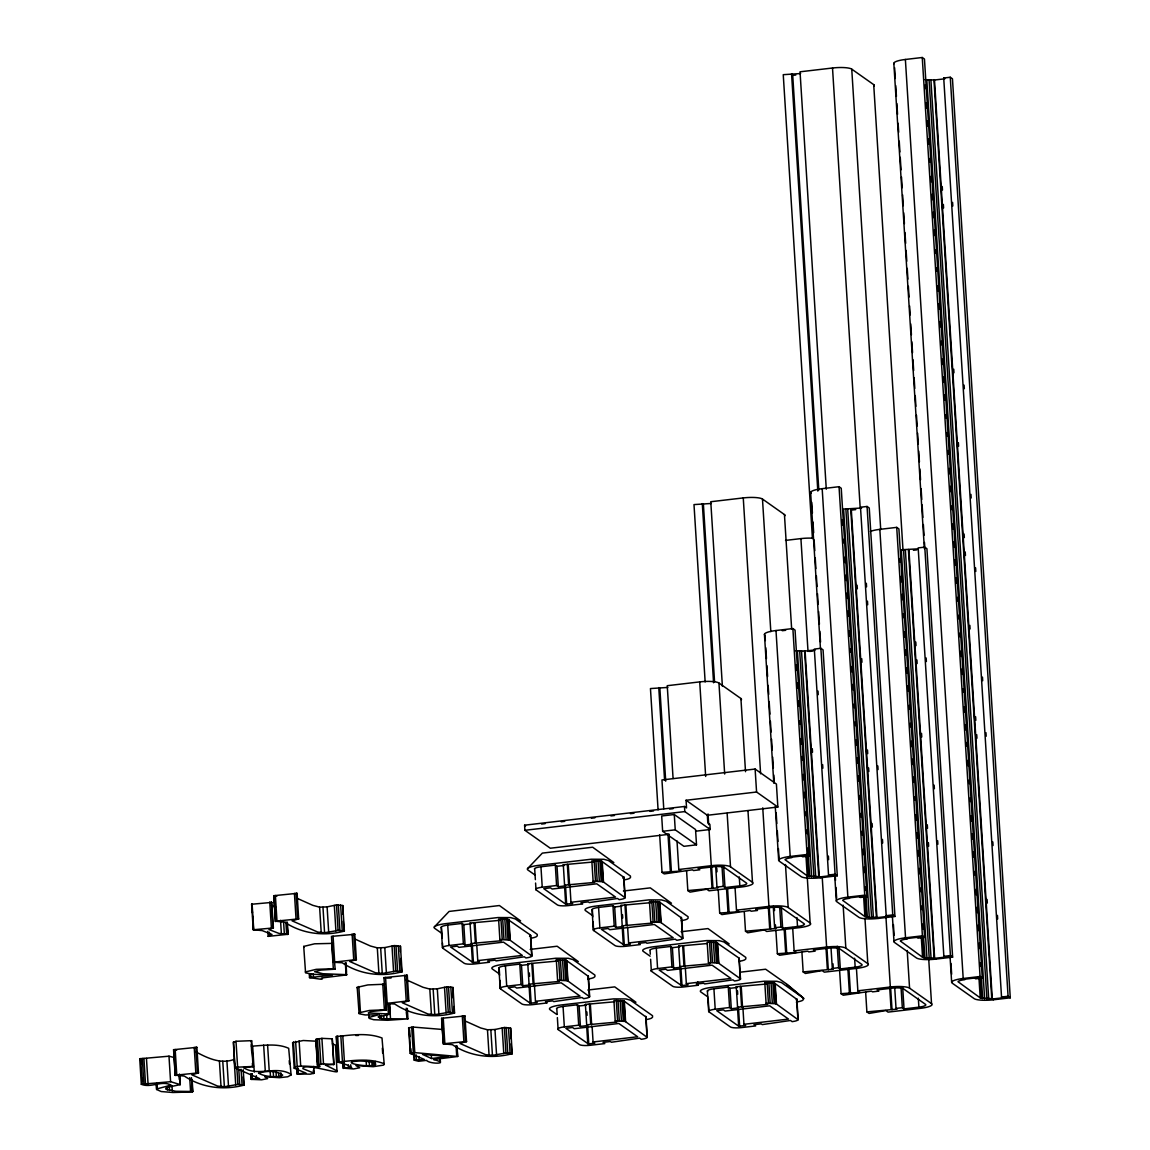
<?xml version="1.0" encoding="UTF-8"?>
<svg xmlns="http://www.w3.org/2000/svg" width="1150" height="1150" viewBox="0 0 1150 1150"><rect width="100%" height="100%" fill="white"/><g stroke="black" fill="none" stroke-linecap="round" stroke-linejoin="round"><path stroke-width="1.5" d="M368.632 1014.084L369.207 1018.368L373.721 1019.734L387.607 1020.28L407.934 1018.886L381.512 1018.727L378.134 1016.916L390.31 1014.099L368.316 1012.949L370.803 1011.526L386.285 1009.973L386.041 1002.929M243.211 1069.73L244.174 1085.054C224.121 1090.502 201.954 1087.957 184.359 1076.069L175.174 1075.221L173.564 1049.691L196.894 1047.334L195.601 1047.909M244.174 1085.054L237.892 1084.421L224.379 1086.75L217.58 1086.074L191.892 1074.833L198.504 1072.864L175.174 1075.221M297.146 898.322L312.8 905.337L319.614 907.163L327.103 906.904L336.49 904.892L342.772 905.524L344.382 931.054C324.329 936.503 302.162 933.973 284.553 922.084L275.368 921.222L273.772 895.692L297.103 893.334L295.809 893.924M344.382 931.054L338.1 930.422L324.573 932.751L317.774 932.075L292.1 920.848L298.713 918.864L275.368 921.222M354.761 934.303L331.459 936.387L333.227 962.262L342.24 962.766C359.849 974.654 382.016 977.198 402.069 971.75L400.459 946.22L394.177 945.587L384.79 947.586L377.301 947.844L370.487 946.033L354.832 939.004M402.069 971.75L395.772 971.117L382.26 973.446L375.461 972.771L349.787 961.529L356.385 959.56L333.227 962.262M405.777 979.556L422.999 987.275L429.812 989.086L437.302 988.827L446.674 986.829L452.971 987.462L454.581 1012.992C434.513 1018.44 412.347 1015.896 394.752 1004.008L385.724 1003.504L383.956 977.629L407.287 975.272L405.993 975.847M454.581 1012.992L448.284 1012.359L434.772 1014.688L427.973 1014.012L402.299 1002.771L408.897 1000.802L385.724 1003.504M465.003 1020.927L480.657 1027.956L487.471 1029.767L494.974 1029.509L504.347 1027.496L510.629 1028.129L512.239 1053.659C492.186 1059.121 470.019 1056.577 452.424 1044.689L443.239 1043.826L441.629 1018.296L464.959 1015.939L463.666 1016.528M512.239 1053.659L505.957 1053.026L492.444 1055.369L485.645 1054.679L459.957 1043.453L466.569 1041.469L443.239 1043.826M314.194 1073.194L302.881 1068.681L302.996 1067.818C308.574 1062.586 359.95 1081.288 325.306 1065.044L333.989 1064.397L332.249 1038.824L321.899 1038.349L315.79 1039.557L317.4 1065.087C329.504 1069.788 295.794 1063.003 294.228 1068.221L306.029 1073.122L297.045 1073.856L310.098 1074.172L314.194 1073.194L313.763 1066.381M531.947 955.981L530.624 935.18L507.711 919.353L498.597 919.152L499.876 939.579L501.515 940.729L471.356 943.474L470.062 923.048L500.236 920.302M441.543 933.167L434.671 928.323A15.683 3.263 -3.6 0 1 445.668 923.651L498.036 917.542L510.629 917.599L515.258 918.893L537.223 934.375C538.602 937.279 532.838 937.652 530.869 938.328M499.244 973.863L492.387 969.019A15.683 3.263 -3.6 0 1 503.369 964.347L555.738 958.252L568.33 958.295L572.959 959.589L594.924 975.085C596.246 978.161 590.122 978.406 588.024 979.139M534.764 874.834L527.908 870.004A15.683 3.263 -3.6 0 1 538.89 865.318L591.258 859.223L603.851 859.28L608.479 860.559L630.444 876.056C631.824 878.974 626.074 879.319 624.091 880.009M535.584 883.042L536.001 889.841L557.419 904.949A8.884 1.854 -3.6 0 0 568.316 905.596L582.676 903.914L580.966 902.707L588.268 901.859L589.289 902.577L617.536 898.481L619.174 899.631L621.776 899.199A8.884 1.854 -3.6 0 0 625.154 897.762L603.117 881.734L593.113 881.245L591.819 860.833L601.824 861.321L623.861 877.335A8.884 1.854 -3.6 0 1 622.768 878.083M613.884 1001.851L585.393 1004.396L586.687 1024.822L616.846 1022.077L615.221 1020.927L613.928 1000.5L623.933 1000.989L645.969 1017.003A8.884 1.854 -3.6 0 1 645.754 1017.261M592.408 915.501L585.551 910.656A15.683 3.263 -3.6 0 1 596.534 905.984L648.902 899.875L661.494 899.932L666.123 901.226L688.088 916.723C689.411 919.799 683.287 920.043 681.188 920.776M697.806 981.87L698.021 985.277L696.311 984.069L703.613 983.221L704.648 983.94L732.895 979.843L734.534 980.993L737.136 980.562A8.884 1.854 -3.6 0 0 740.499 979.124L739.206 958.223L716.277 942.396L707.178 942.195L708.457 962.607L710.096 963.772L679.923 966.503L678.644 946.091L707.135 943.546M650.124 956.196L643.253 951.366A15.683 3.263 -3.6 0 1 654.235 946.68L706.617 940.585L719.21 940.643L723.839 941.922L745.804 957.418C747.169 960.509 740.959 960.739 738.904 961.472M740.471 972.167L765.627 969.22L787.204 984.414L803.419 998.071C804.698 1001.176 798.503 1001.42 796.361 1002.153M708.127 998.243L708.989 1011.856L730.408 1026.964A8.884 1.854 -3.6 0 0 741.29 1027.611L755.651 1025.929L753.94 1024.707L761.242 1023.859L762.263 1024.592L790.51 1020.481L792.149 1021.646L794.751 1021.2A8.884 1.854 -3.6 0 0 798.129 1019.762L776.092 1003.749L766.087 1003.26L764.807 982.833L774.798 983.322L796.849 999.35A8.884 1.854 -3.6 0 1 796.246 999.853M192.122 1079.577L192.869 1091.494L191.533 1091.968L172.946 1092.5L161.173 1091.537L156.63 1089.496L156.486 1083.818M251.246 1079.361L259.699 1078.671L234.931 1067.89L233.335 1042.36L235.994 1041.282L251.419 1040.678L253.417 1066.438L243.556 1067.646C257.6 1076.918 275.482 1065.547 290.289 1073.841L291.094 1074.934L287.787 1076.774L279.407 1077.694L264.73 1076.759L267.619 1078.614L261.582 1079.807L251.246 1079.361L250.801 1074.201M234.931 1067.89L233.536 1041.771M375.475 1064.771L375.331 1063.621L371.953 1062.298A27.399 5.692 -3.6 0 0 360.051 1060.99C335.671 1061.967 369.308 1068.106 375.475 1064.771L375.259 1061.378M343.447 1068.163L353.596 1068.954L359.706 1067.761L355.925 1065.561L373.175 1066.682L383.424 1065.144L384.215 1064.383L382.001 1037.99C367.482 1032.441 351.066 1035.057 336.174 1036.567L337.784 1062.097L346.509 1064.713L351.785 1067.804L343.447 1068.163L343.131 1063.06M434.326 926.958L449.104 911.432L499.416 905.539L520.605 920.891M527.548 868.638L542.34 853.113L592.652 847.219L613.841 862.572M317.4 1065.087L323.509 1063.879L333.989 1064.397M294.228 1068.221L292.618 1042.691L303.255 1040.506L316.092 1041.196M337.784 1062.097C352.676 1060.587 369.092 1057.971 383.611 1063.52L384.215 1064.383M342.772 905.524L342.873 914.379M400.459 946.22L400.344 951.654M452.971 987.462L453.172 998.013M510.629 1028.129L510.844 1038.68M413.799 1053.386L414.23 1060.185L424.321 1059.423L410.248 1053.371L408.638 1027.841L413.181 1027.079L443.152 1029.523M410.248 1053.371L414.776 1052.609L457.686 1056.491L433.536 1059.524C450.915 1064.038 429.597 1064.368 426.621 1060.358L418.557 1061.263L414.23 1060.185M346.164 962.766L346.553 974.913L322.546 977.874L321.396 978.219L322.446 978.822L320.534 979.196L309.508 977.629L309.293 974.223M368.848 1017.477L378.134 1014.904L365.154 1014.947L359.102 1013.739L357.19 987.333L367.856 984.917L384.862 984.213M156.803 1088.921L171.149 1085.111C161.503 1080.023 151.182 1088.36 141.321 1084.292L139.725 1058.762L168.978 1056.189L173.65 1057.382M358.8 1012.863L369.466 1010.447L386.457 1009.729M309.508 977.629L332.494 975.099L313.03 974.28L305.569 972.857L303.715 946.421L314.611 943.805L333.399 943.359M305.325 971.951L316.221 969.335L333.327 968.731L335.153 969.177L320.793 970.083L314.597 971.678L322.906 973.719L346.912 974.668M288.075 934.274L268.166 936.373L271.989 934.461L262.214 930.594L253.244 929.775L251.634 904.245L271.759 902.419L273.369 927.949L269.014 929.574L279.033 933.441L288.075 934.274L287.327 922.357M253.244 929.775L273.369 927.949M281.031 1076.184L282.684 1075.106C275.928 1070.276 266.225 1070.866 258.534 1073.151C264.831 1076.731 273.643 1077.248 281.031 1076.184L280.816 1072.777M384.689 984.443L382.447 984.932M251.002 1041.196L251.807 1040.908M179.63 1074.416L180.277 1084.622L168.015 1087.181L165.787 1088.259L165.959 1089.266L175.849 1091.278L192.869 1091.494M141.321 1084.292L170.588 1081.704L180.277 1084.622M270.164 902.779L271.759 902.419M645.653 1019.791C647.752 1019.058 653.861 1018.799 652.553 1015.723L630.588 1000.241L625.959 998.947L613.367 998.89L560.999 1004.999A15.683 3.263 -3.6 0 0 550.002 1009.671L556.873 1014.516M235.146 1067.286L253.417 1066.438M195.385 1051.603C207.144 1057.957 220.642 1064.512 234.111 1059.423L235.721 1084.939M251.376 1046.184C263.494 1045.537 277.049 1043.064 288.679 1048.311L291.094 1074.934M671.485 903.239L650.296 887.872L623.386 891.02M578.321 961.601L557.132 946.234L530.222 949.397M729.186 943.934L707.997 928.582L681.087 931.73M635.936 1002.239L614.747 986.887L587.851 990.035M786.816 984.587L803.85 998.502M431.523 1058.517L448.054 1056.491L422.481 1054.392L431.523 1058.517L431.308 1055.111M903.023 550.404L873.712 84.64L851.747 69.144A15.683 3.263 -3.6 0 0 832.514 68.008L800.041 71.803L826.289 489.21M893.981 63.753A15.683 3.263 -3.6 0 1 905.381 59.469L922.257 57.5L924.456 59.052L982.273 978.046L975.717 978.822L974.625 978.046M800.63 73.542L783.251 74.678L812.446 538.66M792.35 75.426L795.814 75.009M1002.628 997.798L1001.535 997.021L943.719 78.028L950.259 77.251L952.459 78.804L1010.275 997.812L993.413 999.781A15.683 3.263 -3.6 0 1 974.179 998.646L952.214 983.149A15.683 3.263 -3.6 0 1 963.197 978.477L980.073 976.508L982.273 978.046M924.859 79.666L934.49 80.011L944.811 78.804L943.719 78.028M784.875 515.804A15.683 3.263 -3.6 0 0 784.444 514.553L762.479 499.057A15.683 3.263 -3.6 0 0 743.259 497.921L710.772 501.731L722.387 686.248M811.181 493.364A15.683 3.263 -3.6 0 1 822.178 488.678L839.04 486.709L841.239 488.261L866.942 896.698L860.387 897.474L859.294 896.698M711.376 503.456L693.996 504.591L705.151 681.95M887.297 916.449L886.204 915.673L860.502 507.236L867.057 506.46L869.256 508.012L894.944 916.464L878.083 918.433A15.683 3.263 -3.6 0 1 858.849 917.298L836.884 901.801A15.683 3.263 -3.6 0 1 847.866 897.129L864.742 895.16L866.942 896.698M878.083 918.433L876.429 917.269L869.299 917.513L843.597 509.062L861.609 508.012L860.502 507.236M852.38 509.982L855.758 509.594M785.536 540.399L800.917 538.602A15.683 3.263 -3.6 0 1 812.806 538.2M870.363 531.458A15.683 3.263 -3.6 0 1 879.836 529.359L896.712 527.376L898.912 528.928L924.6 937.379L918.059 938.141L916.952 937.365M944.969 957.131L943.863 956.354L918.174 547.903L924.715 547.141L926.914 548.694L952.617 957.131L935.741 959.114L934.087 957.95L926.958 958.18L901.269 549.743L917.556 548.881M913.416 550.275L916.794 549.872M765.339 640.593L764.994 635.202A15.683 3.263 -3.6 0 1 775.991 630.531L792.867 628.561L795.053 630.114L809.269 856.031L802.729 856.793L801.622 856.017M782.244 630.703L785.694 630.301M809.269 856.031L807.07 854.479L790.208 856.448A15.683 3.263 -3.6 0 0 779.211 861.134L801.176 876.631A15.683 3.263 -3.6 0 0 820.41 877.766L837.286 875.783L823.069 649.865L820.87 648.312L814.329 649.074L828.532 875.006L829.639 875.783M795.469 650.727L805.101 651.058L815.422 649.851M809.571 651.446L812.949 651.044M741.348 699.775A15.683 3.263 -3.6 0 0 740.916 698.524L718.951 683.028A15.683 3.263 -3.6 0 0 699.717 681.893L667.244 685.702L673.081 778.492M667.834 687.427L650.454 688.562L658.087 809.902M669.343 834.282L550.304 848.226L524.903 830.3L524.587 825.197L684.48 806.481L686.536 807.932L686.061 800.271L707.336 815.278L777.846 807.027L776.408 784.056L755.119 769.048L661.954 779.959L663.766 808.881M686.061 800.271L756.571 792.019L777.846 807.027M541.607 824.061L545.158 823.644M561.143 821.761L564.693 821.344M591.344 818.225L594.895 817.808M610.894 815.939L614.445 815.523M630.43 813.654L633.995 813.237M649.98 811.368L653.531 810.951M669.516 809.083L673.081 808.666M524.903 830.3L684.811 811.584L710.211 829.495L709.881 824.392L707.825 822.94L707.336 815.278M674.274 814.516L661.681 815.982L662.644 831.306L683.934 846.314L696.512 844.833L695.549 829.524L674.274 814.516L675.237 829.826L696.512 844.833M662.644 831.306L675.237 829.826M695.994 831.163L710.211 829.495M535.368 879.635L534.721 869.429A8.884 1.854 -3.6 0 1 540.946 866.769L555.306 865.102L557.017 866.309L564.319 865.447L563.299 864.728L564.578 885.141L565.613 885.874L558.311 886.722L556.586 885.514L542.239 887.196A8.884 1.854 -3.6 0 0 536.001 889.841M563.299 864.728L593.457 861.982M677.005 840.952L678.802 869.501L711.289 865.691A15.683 3.263 -3.6 0 1 730.509 866.827L752.488 882.323A15.683 3.263 -3.6 0 1 741.491 886.995L709.004 890.804L706.804 889.252L690.029 892.127L687.829 890.574L686.593 870.938M659.669 834.886L662.026 872.361L681.001 871.053L678.802 869.501M791.301 857.224L808.177 855.255M564.578 885.141L594.751 882.409L593.113 881.245M570.975 902.29L615.552 897.072L596.735 883.804L552.173 889.022L550.447 887.814L543.777 888.677L565.685 904.159L572.7 903.512L570.975 902.29L569.911 885.27M687.829 890.574L718.003 887.829L716.982 887.11L715.631 865.691M716.982 887.11L723.278 886.363L724.989 887.57L739.838 885.831A9.416 1.955 -3.6 0 0 746.436 883.027L724.471 867.531A9.416 1.955 -3.6 0 0 712.928 866.856L698.079 868.595L699.789 869.803L693.493 870.55L692.473 869.817L664.226 873.914L662.026 872.361M828.532 875.006L835.087 874.23L837.286 875.783M836.179 875.006L819.318 876.99L805.101 651.058M442.132 937.954L441.499 927.748A8.884 1.854 -3.6 0 1 447.724 925.103L462.07 923.421L463.795 924.629L471.098 923.781L470.062 923.048M592.796 916.895L592.365 910.081A8.884 1.854 -3.6 0 1 598.589 907.436L612.95 905.754L614.661 906.962L621.963 906.114L620.942 905.381L622.222 925.807L623.257 926.526L615.954 927.389L614.229 926.181L599.883 927.863A8.884 1.854 -3.6 0 0 593.644 930.508L593.113 921.998M620.942 905.381L651.101 902.635M735.008 886.88L736.474 910.167L768.947 906.372A15.683 3.263 -3.6 0 1 788.181 907.508L810.146 923.004A15.683 3.263 -3.6 0 1 799.164 927.676L766.676 931.471L764.477 929.933L747.701 932.794L745.502 931.241L744.266 911.548M718.218 889.755L719.684 913.042L738.659 911.72L736.474 910.167M848.973 897.906L865.835 895.922M442.463 943.057L442.779 948.175A8.884 1.854 -3.6 0 1 449.003 945.516L463.364 943.834L465.074 945.056L472.377 944.193L471.356 943.474M622.222 925.807L652.395 923.062L650.756 921.912L649.462 901.485L659.467 901.974L681.504 918.002A8.884 1.854 -3.6 0 1 681.289 918.246M477.753 960.624L522.316 955.406L503.513 942.137L458.936 947.356L457.226 946.134L450.556 946.996L473.024 962.579L479.464 961.831L477.753 960.624L476.79 945.3M628.619 942.957L673.196 937.739L654.379 924.471L609.816 929.689L608.091 928.481L601.421 929.344L623.889 944.912L630.344 944.164L628.619 942.957L627.656 927.633M745.502 931.241L775.675 928.51L775.445 924.916M773.289 906.286L774.64 927.777L780.936 927.044L782.647 928.251L797.511 926.512A9.416 1.955 -3.6 0 0 804.109 923.709L782.129 908.212A9.416 1.955 -3.6 0 0 770.601 907.537L755.737 909.276L757.462 910.484L751.166 911.217L750.131 910.498L721.884 914.595L719.684 913.042M886.204 915.673L892.745 914.911L894.944 916.464M893.852 915.688L876.976 917.657L851.273 509.22M499.632 975.258L499.201 968.458A8.884 1.854 -3.6 0 1 505.425 965.799L519.786 964.117L521.496 965.339L528.799 964.476L527.778 963.758L529.058 984.17L530.092 984.903L522.79 985.751L521.065 984.544L506.719 986.226A8.884 1.854 -3.6 0 0 500.494 988.871L499.948 980.361M650.282 954.198L650.081 950.791A8.884 1.854 -3.6 0 1 656.305 948.132L670.651 946.464L672.376 947.672L679.679 946.809L678.644 946.091M527.778 963.758L557.937 961.012L556.312 959.848L557.592 980.274L559.231 981.439L529.058 984.17M792.666 927.561L794.133 950.849L826.62 947.039A15.683 3.263 -3.6 0 1 845.839 948.175L867.819 963.671A15.683 3.263 -3.6 0 1 856.822 968.343L824.334 972.152L822.149 970.6L805.359 973.475L803.16 971.923L801.924 952.214M924.6 937.379L922.401 935.827L905.539 937.796A15.683 3.263 -3.6 0 0 894.542 942.482L916.507 957.979A15.683 3.263 -3.6 0 0 935.741 959.114M775.891 930.422L777.357 953.709L796.332 952.401L794.133 950.849M906.631 938.572L923.508 936.603L925.003 957.993L926.958 958.18M650.613 959.301L651.36 971.204A8.884 1.854 -3.6 0 1 657.584 968.559L671.945 966.877L673.656 968.084L680.958 967.236L679.923 966.503M535.454 1001.319L580.031 996.101L561.214 982.833L516.652 988.051L514.927 986.844L508.257 987.706L530.164 1003.174L537.179 1002.527L535.454 1001.319L534.391 984.299M686.334 983.652L730.897 978.434L712.094 965.166L667.518 970.384L665.807 969.177L659.137 970.039L681.605 985.622L688.045 984.874L686.334 983.652L685.371 968.343M803.16 971.923L833.333 969.177L832.312 968.458L830.961 946.953M832.312 968.458L838.609 967.711L840.319 968.918L855.183 967.179A9.416 1.955 -3.6 0 0 861.767 964.376L839.802 948.879A9.416 1.955 -3.6 0 0 828.259 948.204L813.409 949.943L815.12 951.151L808.824 951.898L807.803 951.165L779.556 955.262L777.357 953.709M943.863 956.354L950.417 955.578L952.617 957.131M698.021 985.277L683.675 986.959A8.884 1.854 -3.6 0 1 672.779 986.312L651.36 971.204M951.51 956.354L934.648 958.338L908.946 549.887M557.146 1014.199L556.83 1009.096A8.884 1.854 -3.6 0 1 563.054 1006.451L577.401 1004.769L579.126 1005.977L586.428 1005.129L585.393 1004.396M707.696 991.429A8.884 1.854 -3.6 0 1 713.92 988.784L728.281 987.102L729.991 988.31L737.294 987.462L736.273 986.729L737.553 1007.156L738.587 1007.874L731.285 1008.737L729.56 1007.529L715.214 1009.211A8.884 1.854 -3.6 0 0 708.989 1011.856M736.273 986.729L764.764 984.184M856.391 967.524L857.857 990.811L890.33 987.002A15.683 3.263 -3.6 0 1 909.564 988.137L931.529 1003.634A15.683 3.263 -3.6 0 1 920.546 1008.32L888.059 1012.115L885.859 1010.562L869.084 1013.438L866.884 1011.885L865.648 992.177M839.601 970.384L841.067 993.686L860.042 992.364L857.857 990.811M964.304 979.254L981.166 977.27M557.362 1017.606L558.109 1029.523A8.884 1.854 -3.6 0 1 564.334 1026.864L578.694 1025.182L580.405 1026.404L587.707 1025.541L586.687 1024.822M737.553 1007.156L767.726 1004.41L766.087 1003.26M593.084 1041.972L637.646 1036.754L618.844 1023.486L574.267 1028.704L572.556 1027.482L565.886 1028.344L588.354 1043.927L594.794 1043.179L593.084 1041.972L592.121 1026.648M743.949 1024.305L788.526 1019.087L769.709 1005.819L725.147 1011.037L723.422 1009.829L716.752 1010.692L738.659 1026.159L745.674 1025.513L743.949 1024.305L742.886 1007.285M866.884 1011.885L897.057 1009.139L896.023 1008.421L894.671 986.916M896.023 1008.421L902.319 1007.673L904.044 1008.895L918.893 1007.156A9.416 1.955 -3.6 0 0 925.491 1004.352L903.526 988.856A9.416 1.955 -3.6 0 0 891.983 988.166L877.134 989.906L878.844 991.113L872.548 991.861L871.513 991.128L843.266 995.224L841.067 993.686M1001.535 997.021L1008.076 996.259L1010.275 997.812M1009.182 997.036L992.306 999.005L934.49 80.011M820.41 877.766L818.757 876.602L807.631 876.128L785.004 859.668A9.416 1.955 -3.6 0 1 788.569 858.159L791.847 857.613L790.208 856.448L775.991 630.531M650.756 921.912L660.761 922.401L682.798 938.414A8.884 1.854 -3.6 0 1 679.42 939.852L676.818 940.298L675.179 939.133L646.933 943.244L645.912 942.511L638.609 943.359L640.32 944.581L625.959 946.263A8.884 1.854 -3.6 0 1 615.063 945.616L593.644 930.508M499.876 939.579L509.881 940.068L531.918 956.081A8.884 1.854 -3.6 0 1 528.554 957.519L525.952 957.964L524.314 956.8L496.067 960.897L495.032 960.178L487.729 961.026L489.454 962.248L475.094 963.916A8.884 1.854 -3.6 0 1 464.198 963.283L442.779 948.175M556.312 959.848L566.303 960.351L588.354 976.364A8.884 1.854 -3.6 0 1 588.124 976.609M708.457 962.607L718.462 963.096L740.571 978.88M557.592 980.274L567.597 980.763L589.634 996.791A8.884 1.854 -3.6 0 1 586.256 998.214L583.654 998.66L582.015 997.51L553.768 1001.607L552.747 1000.874L545.445 1001.736L547.156 1002.944L532.795 1004.626A8.884 1.854 -3.6 0 1 521.913 1003.979L500.494 988.871M615.221 1020.927L625.212 1021.416L647.263 1037.429A8.884 1.854 -3.6 0 1 643.885 1038.867L641.283 1039.312L639.644 1038.148L611.398 1042.245L610.363 1041.526L603.06 1042.374L604.785 1043.596L590.424 1045.264A8.884 1.854 -3.6 0 1 579.528 1044.631L558.109 1029.523M993.413 999.781L991.76 998.617L980.619 998.157L957.993 981.697A9.416 1.955 -3.6 0 1 961.572 980.174L964.85 979.642L963.197 978.477L905.381 59.469M387.09 978.089L391.101 977.989M276.891 896.152L273.772 895.692M176.683 1050.151L173.564 1049.691M355.752 1035.503L358.455 1035.46M869.299 917.513L864.886 916.593L842.663 900.349A9.416 1.955 -3.6 0 1 846.242 898.826L849.519 898.294L847.866 897.129L822.178 488.678M385.034 978.133L383.956 977.629M925.003 957.993L922.559 957.26L900.335 941.016A9.416 1.955 -3.6 0 1 903.9 939.507L907.178 938.961L905.539 937.796L879.836 529.359M139.725 1058.762L140.588 1058.992L140.918 1064.095M271.429 905.639L275.928 907.336M332.422 1043.898L335.469 1045.062L336.993 1070.894M408.638 1027.841L409.486 1028.201M251.634 904.245L252.468 912.913M774.64 927.777L775.675 928.51M803.419 998.071L781.454 982.574L776.825 981.281L764.232 981.223L711.864 987.333A15.683 3.263 -3.6 0 0 700.882 992.004L707.739 996.849M764.807 982.833L766.432 983.983M524.587 825.197L525.607 825.93M315.79 1039.557L316.825 1051.905M292.618 1042.691L293.149 1043.481M441.629 1018.296L443.282 1042.489M357.19 987.333L357.506 988.209M303.715 946.421L303.959 947.341M950.259 77.251L1008.076 996.259M952.588 202.4L952.818 205.994M964.088 385.135L964.318 388.714M970.959 494.414L971.189 497.993M975.588 567.856L975.804 571.435M982.459 677.134L982.689 680.714M985.952 732.665L986.182 736.244M992.824 841.944L993.054 845.523M997.452 915.4L997.668 918.979M942.238 186.472L942.468 190.052M943.359 204.384L943.589 207.978M953.738 369.207L953.954 372.787M958.352 442.649L958.583 446.229M964.102 534.017L964.333 537.596M965.224 551.928L965.454 555.508M969.852 625.37L970.083 628.964M975.602 716.738L975.818 720.317M976.724 734.649L976.954 738.228M987.102 899.458L987.318 903.052M933.944 79.623L991.76 998.617M930.896 79.868L988.712 998.861M929.071 79.911L986.901 998.919M926.814 79.853L984.63 998.861M925.189 85.042L925.419 88.622M926.325 102.954L926.656 108.33M927.446 120.865L927.791 126.241M928.568 138.776L928.913 144.153M929.818 158.484L930.034 162.078M930.939 176.41L931.284 181.772M932.061 194.321L932.406 199.697M933.196 212.232L933.527 217.609M934.318 230.144L934.663 235.52M935.568 249.852L935.784 253.431M936.689 267.763L936.919 271.342M937.811 285.674L938.156 291.051M938.946 303.6L939.277 308.962M940.068 321.511L940.413 326.887M941.304 341.219L941.534 344.799M942.439 359.131L942.77 364.507M943.561 377.042L943.906 382.418M944.696 394.953L945.027 400.329M945.932 414.661L946.163 418.241M947.054 432.573L947.284 436.166M948.189 450.498L948.405 454.077M949.311 468.409L949.656 473.786M950.432 486.321L950.777 491.697M951.682 506.029L951.898 509.608M952.804 523.94L953.149 529.316M953.939 541.851L954.27 547.227M955.061 559.762L955.391 565.139M956.182 577.688L956.527 583.05M957.432 597.382L957.648 600.976M958.554 615.308L958.784 618.887M959.675 633.219L959.905 636.798M960.811 651.13L961.141 656.506M961.932 669.041L962.277 674.418M963.168 688.749L963.398 692.329M964.304 706.661L964.634 712.037M965.425 724.586L965.77 729.948M966.561 742.497L966.776 746.077M967.682 760.409L968.027 765.785M968.918 780.117L969.148 783.696M970.054 798.028L970.269 801.607M971.175 815.939L971.52 821.316M972.311 833.851L972.641 839.227M973.432 851.776L973.762 857.138M974.668 871.47L974.898 875.064M975.804 889.396L976.134 894.772M976.925 907.307L977.27 912.683M978.046 925.218L978.391 930.594M979.182 943.129L979.512 948.506M980.418 962.837L980.648 966.417M981.439 978.966L982.675 998.674M980.346 978.751L981.583 998.459M922.257 57.5L980.073 976.508M978.981 978.233L980.217 997.941M894.614 67.735L895.289 78.487M895.749 85.646L896.425 96.399M896.871 103.558L897.546 114.31M898.107 123.266L898.682 132.221M899.242 141.177L899.918 151.929M900.249 157.306L901.039 169.841M901.499 177.014L902.175 187.752M902.621 194.925L903.296 205.678M903.742 212.836L904.417 223.589M904.992 232.544L905.668 243.297M906.114 250.456L906.789 261.208M907.235 268.367L907.911 279.119M908.371 286.293L909.046 297.031M909.607 305.986L910.167 314.956M910.742 323.912L911.418 334.65M911.864 341.823L912.539 352.576M912.985 359.734L913.661 370.487M914.121 377.646L914.796 388.398M915.242 395.557L915.917 406.309M916.478 415.265L917.154 426.018M917.614 433.176L918.289 443.929M918.735 451.102L919.411 461.84M919.871 469.013L920.546 479.766M921.107 488.721L921.783 499.459M922.113 504.836L922.904 517.385M923.364 524.544L924.039 535.296M924.485 542.455L950.417 955.578M950.978 963.441L951.654 974.194M893.837 63.336L924.384 548.809M950.087 957.26L951.654 982.344M926.152 657.958L926.368 661.538M934.145 785.148L934.375 788.727M937.638 840.679L937.868 844.258M915.788 642.031L916.018 645.61M916.924 659.942L917.139 663.521M921.538 733.384L921.768 736.977M927.288 824.751L927.518 828.331M928.409 842.663L928.639 846.242M908.399 549.499L934.087 957.95M905.352 549.743L931.054 958.194M903.526 549.801L929.229 958.238M928.711 958.856L931.529 1003.634M899.875 558.512L900.105 562.091M900.996 576.423L901.341 581.799M902.132 594.334L902.462 599.711M903.368 614.043L903.598 617.622M904.489 631.954L904.834 637.33M905.625 649.865L905.956 655.241M906.746 667.776L907.091 673.152M907.882 685.702L908.212 691.078M909.118 705.396L909.348 708.989M910.239 723.321L910.469 726.901M911.375 741.232L911.706 746.609M912.496 759.144L912.841 764.52M913.617 777.055L913.962 782.431M914.868 796.763L915.084 800.342M915.989 814.674L916.334 820.051M917.125 832.6L917.456 837.962M918.246 850.511L918.577 855.887M919.367 868.423L919.712 873.799M920.618 888.131L920.834 891.71M921.739 906.042L921.969 909.621M922.861 923.953L923.206 929.329M922.573 936.287L923.924 957.777M896.712 527.376L922.401 935.827M921.322 937.552L922.559 957.26M918.333 998.2L918.893 1007.156M851.747 69.144L880.713 529.546M907.192 950.518L909.564 988.137M902.678 987.39L904.044 1008.895M901.083 987.979L902.319 1007.673M893.421 924.557L894.096 935.309M867.057 506.46L892.745 914.911M892.414 916.579L893.996 941.663M866.338 583.251L866.568 586.831M867.459 601.163L867.689 604.742M877.838 765.972L878.054 769.551M882.452 839.414L882.682 843.008M890.56 986.441L892.026 1009.729M832.514 68.008L860.243 508.702M885.946 917.139L890.33 987.002M889.712 987.562L891.063 1009.053M857.109 585.235L857.339 588.814M861.738 658.677L861.954 662.256M867.488 750.044L867.704 753.624M868.609 767.956L868.839 771.535M872.102 823.486L872.333 827.066M850.727 508.832L876.429 917.269M847.694 509.076L873.382 917.513M845.868 509.119L871.571 917.571M842.318 519.628L842.663 525.004M843.554 539.336L843.784 542.915M844.689 557.247L845.02 562.623M845.811 575.158L846.156 580.534M846.946 593.069L847.277 598.446M848.068 610.981L848.413 616.357M849.304 630.689L849.649 636.065M850.439 648.6L850.655 652.194M851.561 666.526L851.906 671.887M852.696 684.437L853.027 689.813M853.932 704.145L854.148 707.724M855.054 722.056L855.284 725.636M856.189 739.967L856.52 745.344M857.311 757.879L857.656 763.255M858.432 775.79L858.777 781.166M859.682 795.498L859.898 799.092M860.804 813.424L861.034 817.003M861.925 831.335L862.155 834.914M863.061 849.246L863.391 854.622M864.182 867.158L864.527 872.534M865.432 886.866L865.648 890.445M865.993 895.821L867.344 917.326M839.04 486.709L864.742 895.16M864.901 895.606L866.252 917.111M863.65 896.885L864.886 916.593M865.001 918.893L867.819 963.671M854.608 958.223L855.183 967.179M792.666 74.477L818.814 490.087M848.901 968.401L850.482 993.485M791.559 73.701L817.822 491.107M847.924 969.421L849.376 992.709M843.137 905.179L845.839 948.175M811.742 502.32L812.417 513.058M812.992 522.014L813.668 532.766M814.114 539.939L814.789 550.678M815.235 557.851L815.911 568.603M816.371 575.762L817.046 586.514M817.492 593.673L818.167 604.426M818.628 611.599L819.404 624.134M819.864 631.293L820.539 642.045M820.87 648.312L835.087 874.23M835.188 874.934L835.533 880.311M835.978 887.469L836.654 898.222M810.635 492.545L820.439 648.399M834.756 875.912L836.323 900.996M838.968 947.428L840.319 968.918M837.243 946.22L838.609 967.711M818.024 691.092L818.239 694.686M822.638 764.606L822.868 768.2M828.402 856.06L828.618 859.639M833.003 963.801L833.218 967.38M826.951 948.276L828.302 969.766M800.917 538.602L808.019 651.461M822.221 877.177L826.62 947.039M825.988 947.586L827.339 969.091M812.288 748.664L812.518 752.244M804.554 650.67L818.757 876.602M801.507 650.914L815.724 876.846M799.681 650.972L813.898 876.889M797.41 650.914L811.627 876.832M796.361 665.074L796.706 670.45M797.496 682.999L797.827 688.376M798.617 700.925L798.962 706.301M799.868 720.648L800.084 724.241M800.989 738.587L801.334 743.964M802.125 756.513L802.341 760.092M803.246 774.439L803.591 779.815M804.367 792.379L804.712 797.755M805.618 812.101L805.834 815.681M806.739 830.027L806.969 833.606M807.875 847.952L809.672 876.645M807.343 856.707L808.594 876.429M792.867 628.561L807.07 854.479M784.444 514.553L791.66 629.208M805.992 856.189L807.228 875.912M807.214 876.429L810.146 923.004M796.95 917.556L797.511 926.512M796.864 999.249L798.158 1019.676M796.591 998.631L797.884 1019.058M762.479 499.057L770.816 631.623M785.479 864.512L788.181 907.508M785.177 928.438L786.758 953.523M784.199 929.459L785.666 952.746M765.785 647.752L766.461 658.519M766.921 665.692L767.596 676.444M768.157 685.414L768.717 694.384M769.178 701.543L769.968 714.107M770.414 721.266L771.089 732.033M771.549 739.206L772.225 749.958M772.671 757.131L773.346 767.898M773.806 775.057L774.252 782.23M776.164 812.719L776.839 823.472M777.299 830.645L777.975 841.412M778.421 848.571L779.096 859.337M764.448 634.398L773.806 783.222M775.273 806.524L778.665 860.315M781.296 906.761L782.647 928.251M779.7 907.336L780.936 927.044M774.324 907.005L774.539 910.584M775.186 983.538L776.48 1003.95M774.798 983.322L776.092 1003.749M774.281 983.135L775.574 1003.562M769.278 907.594L770.629 929.099M773.907 983.049L775.186 1003.461M743.259 497.921L760.61 773.806M762.752 807.846L768.947 906.372M768.315 906.919L769.681 928.409M772.872 982.848L774.151 1003.26M771.018 982.661L772.311 1003.087M768.876 982.603L770.155 1003.03M755.119 769.048L756.571 792.019M767.136 982.661L768.43 1003.073M740.916 698.524L745.516 771.693M747.989 810.951L752.488 882.323M739.277 876.918L739.838 885.831M741.261 986.944L742.541 1007.357M738.976 957.993L740.255 978.406M740.298 986.254L741.577 1006.681M718.951 683.028L724.673 774.036M727.145 813.294L730.509 866.827M737.509 990.869L737.725 994.261M738.573 1009.197L739.637 1026.217M737.596 1009.139L738.659 1026.159M703.398 504.39L714.553 681.749M727.519 887.757L729.1 912.841M702.305 503.628L713.575 682.769M726.527 888.777L727.993 912.065M723.637 866.166L724.989 887.57M729.991 988.31L731.285 1008.737M722.042 866.741L723.278 886.363M728.281 987.102L729.56 1007.529M716.766 868.207L716.996 871.772M717.571 942.885L718.851 963.312M717.183 942.684L718.462 963.096M716.666 942.497L717.945 962.924M711.62 866.999L712.971 888.418M716.277 942.396L717.571 962.823M699.717 681.893L705.669 776.466M708.026 813.941L708.702 824.651M708.932 828.216L711.289 865.691M710.657 866.324L712.008 887.742M715.242 942.195L716.536 962.622M713.402 942.023L714.682 962.435M711.246 941.965L712.54 962.378M713.92 988.784L715.214 1009.211M709.521 942.008L710.801 962.435M707.379 990.969L708.673 1011.396M684.48 806.481L684.811 811.584M683.632 946.292L684.926 966.719M681.533 917.901L682.827 938.328M681.26 917.283L682.554 937.71M682.669 945.616L683.962 966.043M680.944 968.559L682.008 985.579M679.966 968.501L681.044 985.521M659.87 688.361L665.706 781.166M669.07 834.699L671.428 872.174M658.763 687.585L664.599 780.39M667.977 833.923L670.335 871.398M672.376 947.672L673.656 968.084M670.651 946.464L671.945 966.877M659.856 902.189L661.135 922.602M659.467 901.974L660.761 922.401M658.95 901.787L660.244 922.214M658.576 901.701L659.856 922.113M657.541 901.499L658.821 921.912M655.687 901.312L656.981 921.739M653.545 901.255L654.824 921.682M656.305 948.132L657.584 968.559M651.806 901.312L653.099 921.725M645.998 1016.916L647.277 1037.329M645.725 1016.298L647.004 1036.725M625.931 905.596L627.21 926.009M623.889 877.234L625.183 897.661M623.616 876.631L624.91 897.043M624.967 904.906L626.247 925.333M622.495 914.624L622.711 918.016M623.242 927.849L624.306 944.869M622.265 927.791L623.329 944.811M624.321 1001.204L625.6 1021.617M623.933 1000.989L625.212 1021.416M623.415 1000.802L624.694 1021.229M623.041 1000.701L624.321 1021.128M622.006 1000.514L623.286 1020.927M614.661 906.962L615.954 927.389M620.152 1000.327L621.431 1020.754M612.95 905.754L614.229 926.181M618.01 1000.27L619.289 1020.697M616.271 1000.327L617.55 1020.74M602.212 861.523L603.491 881.949M601.824 861.321L603.117 881.734M601.306 861.134L602.6 881.561M600.933 861.034L602.212 881.461M599.898 860.833L601.177 881.259M598.043 860.66L599.337 881.072M595.901 860.602L597.181 881.029M598.589 907.436L599.883 927.863M594.162 860.646L595.456 881.072M592.049 909.621L593.342 930.048M590.381 1004.597L591.675 1025.024M588.369 976.264L589.663 996.691M588.096 975.66L589.389 996.072M589.418 1003.921L590.712 1024.348M586.859 1011.928L587.075 1015.335M587.693 1026.864L588.771 1043.884M586.716 1026.806L587.794 1043.826M579.126 1005.977L580.405 1026.404M577.401 1004.769L578.694 1025.182M568.287 864.929L569.566 885.356M567.324 864.254L568.603 884.681M565.599 887.196L566.663 904.216M564.621 887.139L565.685 904.159M566.691 960.552L567.985 980.979M566.303 960.351L567.597 980.763M565.786 960.164L567.079 980.576M565.412 960.063L566.691 980.49M564.377 959.862L565.656 980.289M557.017 866.309L558.311 886.722M562.523 959.675L563.816 980.102M555.306 865.102L556.586 885.514M560.381 959.632L561.66 980.044M563.054 1006.451L564.334 1026.864M558.641 959.675L559.935 980.102M540.946 866.769L542.239 887.196M532.766 963.959L534.046 984.386M530.394 934.95L531.674 955.377M531.803 963.283L533.082 983.696M529.331 972.986L529.546 976.393M530.078 986.226L531.142 1003.246M529.101 986.168L530.164 1003.174M521.496 965.339L522.79 985.751M519.786 964.117L521.065 984.544M508.99 919.856L510.269 940.269M508.602 919.641L509.881 940.068M508.084 919.454L509.364 939.881M507.711 919.353L508.99 939.78M506.676 919.152L507.955 939.579M504.821 918.979L506.101 939.406M511.161 1043.783L511.808 1054.004M502.679 918.922L503.959 939.349M505.425 965.799L506.719 986.226M508.487 1027.669L510.082 1053.199M500.94 918.979L502.219 939.392M506.173 1027.453L507.768 1052.983M504.347 1027.496L505.957 1053.026M498.884 967.998L500.178 988.411M502.176 1028.028L503.786 1053.558M494.974 1029.509L496.57 1055.039M490.834 1029.839L492.444 1055.369M487.471 1029.767L489.081 1055.297M475.051 923.249L476.344 943.676M474.088 922.573L475.381 943M472.363 945.516L473.441 962.536M471.385 945.458L472.463 962.478M463.795 924.629L465.074 945.056M462.07 923.421L463.364 943.834M464.959 1015.939L466.541 1041.756M463.953 1015.824L465.563 1041.339M462.286 1015.967L463.896 1041.483M457.039 1046.27L457.686 1056.491M456.895 1045.968L457.542 1056.189M453.704 1006.523L454.135 1013.322M456.061 1045.666L456.708 1055.887M447.724 925.103L449.003 945.516M450.814 987.002L452.424 1012.518M448.5 986.772L450.11 1012.302M446.674 986.829L448.284 1012.359M441.183 927.288L442.463 947.715M444.504 987.361L446.114 1012.891M443.239 1018.095L444.849 1043.625M443.124 1025.613L443.339 1029.02M437.302 988.827L438.912 1014.357M440.22 1059.078L440.436 1062.485M440.119 1058.934L440.335 1062.341M433.162 989.158L434.772 1014.688M429.812 989.086L431.423 1014.616M418.887 1056.548L419.103 1059.941M416.07 1054.751L416.401 1059.854M413.181 1027.079L414.776 1052.609M414.287 1054.823L414.604 1059.926M411.7 1027.137L413.31 1052.667M407.287 975.272L408.882 1001.075M406.295 975.143L407.905 1000.673M409.587 1029.897L410.018 1036.711M410.766 1048.613L411.082 1053.731M408.983 1027.611L410.593 1053.127M407.301 1008.406L407.934 1018.886M404.613 975.286L406.223 1000.816M406.554 1012.259L406.769 1015.666M406.223 1008.176L406.87 1018.397M400.775 958.467L401.623 972.081M398.317 945.746L399.912 971.276M395.988 945.53L397.598 971.06M394.177 945.587L395.772 971.117M392.006 946.119L393.602 971.649M389.663 1003.893L390.511 1019.259M389.275 1004.209L389.908 1014.429M389.174 1003.663L389.807 1013.869M384.79 947.586L386.4 973.116M387.737 1003.619L388.369 1013.84M385.566 977.428L387.176 1002.958M385.077 987.606L385.825 999.523M385.854 1003.174L386.285 1009.973M386.616 1014.128L386.932 1019.231M380.664 947.916L382.26 973.446M382.777 984.069L384.387 1009.599M383.726 1015.651L383.942 1019.058M377.301 947.844L378.911 973.374M381.297 1015.335L381.512 1018.727M382.346 1048.124L382.677 1053.227M379.457 1014.861L379.673 1018.268M374.009 1061.809L374.224 1065.216M371.896 1062.154L372.111 1065.561M369.136 1060.631L369.466 1065.734M366.117 1060.587L366.447 1065.691M358.829 986.499L360.424 1012.029M354.789 934.03L356.371 959.833M353.783 933.901L355.393 959.431M352.116 934.044L353.711 959.574M343.304 921.179L343.936 931.399M345.92 964.706L346.351 971.506M345.331 962.579L346.078 974.496M340.63 905.064L342.226 930.594M350.736 1064.756L350.951 1068.163M338.316 904.849L339.911 930.379M348.364 1064.785L348.579 1068.178M336.49 904.892L338.1 930.422M342.801 1036.064L344.411 1061.594M334.319 905.424L335.915 930.954M344.195 1062.801L344.526 1067.904M343.936 1062.816L344.267 1067.919M342.887 1063.333L343.318 1068.479M340.846 1036.107L342.456 1061.622M333.069 936.186L334.664 961.716M334.564 962.09L335.153 969.177M331.717 943.201L333.327 968.731M337.64 1036.064L339.25 1061.594M336.519 1036.294L338.129 1061.809M327.103 906.904L328.713 932.434M332.249 1038.824L333.759 1064.684M322.978 907.235L324.573 932.751M319.614 907.163L321.224 932.693M321.899 1038.349L323.509 1063.879M319.298 1038.551L320.908 1064.081M313.217 973.777L313.433 977.169M317.4 1038.838L319.01 1064.368M316.236 1039.169L317.831 1064.699M317.041 1055.312L317.688 1065.518M310.73 973.863L310.946 977.256M309.954 974.007L310.169 977.414M313.375 1070.133L313.591 1073.539M297.103 893.334L298.684 919.152M296.096 893.205L297.706 918.735M294.429 893.349L296.039 918.879M299.115 1040.822L300.725 1066.352M297.994 1068.249L298.324 1073.352M297.778 1068.249L298.094 1073.352M295.607 1041.354L297.217 1066.884M296.959 1068.479L297.275 1073.913M296.714 1068.753L297.045 1073.856M286.997 922.171L287.744 934.073M286.968 924.255L287.601 934.476M293.451 1041.972L295.047 1067.502M285.876 922.056L286.623 933.973M283.604 922.113L284.352 934.03M280.528 920.345L281.391 933.958M289.254 1060.616L289.469 1064.009M275.382 895.491L276.978 921.021M273.93 896.051L275.54 921.581M271.357 902.132L272.967 927.662M269.761 901.974L271.357 927.489M278.573 1073.151L278.789 1076.558M269.445 932.276L269.661 935.683M267.849 931.27L268.166 936.373M276 1071.628L276.316 1076.731M273.226 1071.584L273.556 1076.688M270.149 1071.326L270.48 1076.429M267.591 1045.034L269.201 1070.564M263.652 1045.149L265.262 1070.679M252.109 904.029L253.719 929.559M252.684 916.32L253.532 929.933M256.306 1075.638L256.522 1079.045M252.684 1046.572L254.279 1072.102M251.419 1040.678L253.014 1066.194M251.217 1044.602L251.649 1051.402M252.396 1063.319L252.612 1066.726M252.109 1073.654L252.425 1078.772M251.836 1073.669L252.152 1078.772M251.016 1073.913L251.347 1079.016M243.211 1076.874L243.743 1085.384M241.069 1069.27L242.032 1084.579M238.754 1069.054L239.717 1084.364M235.994 1041.282L237.604 1066.812M236.828 1067.401L237.892 1084.421M226.909 1060.889L228.519 1086.419M222.769 1061.22L224.379 1086.75M219.42 1061.148L221.03 1086.678M196.894 1047.334L198.49 1073.137M195.903 1047.204L197.498 1072.734M194.221 1047.348L195.831 1072.878M191.806 1079.893L192.553 1091.81M191.432 1077.665L192.28 1091.278M189.707 1077.679L190.569 1091.293M179.4 1074.229L180.047 1084.436M179.041 1074.574L179.371 1079.678M175.174 1049.49L176.784 1075.02M173.722 1050.036L175.332 1075.566M171.997 1085.844L172.313 1090.947M168.978 1056.189L170.588 1081.704M169.165 1085.413L169.496 1090.516M167.153 1086.549L167.368 1089.956M156.673 1083.257L156.989 1088.36M156.314 1084.392L156.63 1089.496M146.452 1058.446L148.062 1083.961M143.923 1058.431L145.518 1083.961M142.298 1058.417L143.908 1083.947M140.645 1058.546L142.255 1084.076M141.766 1077.723L141.982 1081.115M739.22 958.697A8.884 1.854 -3.6 0 1 739.004 958.956M530.639 935.654A8.884 1.854 -3.6 0 1 529.546 936.416M873.712 84.64A15.683 3.263 -3.6 0 1 873.756 86.322"/></g></svg>
